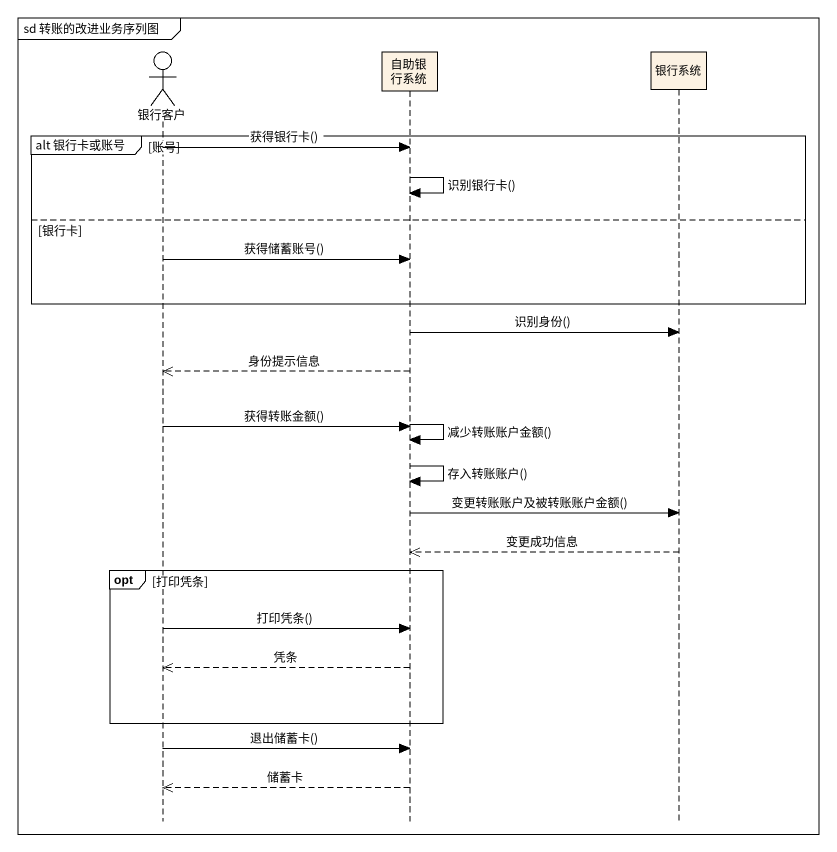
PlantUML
@startuml
mainframe sd 转账的改进业务序列图
hide footbox
actor 银行客户
participant 自助银行系统
participant 银行系统

group alt 银行卡或账号 [账号]
  银行客户 -> 自助银行系统 : 获得银行卡()
  自助银行系统 -> 自助银行系统 : 识别银行卡()
else 银行卡
  银行客户 -> 自助银行系统 : 获得储蓄账号()
end
自助银行系统 -> 银行系统 : 识别身份()
自助银行系统 -->> 银行客户 : 身份提示信息
自助银行系统 -> 自助银行系统 : 减少转账账户金额()
银行客户 -> 自助银行系统 : 获得转账金额()
自助银行系统 -> 自助银行系统 : 存入转账账户()
自助银行系统 -> 银行系统 : 变更转账账户及被转账账户金额()
银行系统 -->> 自助银行系统 : 变更成功信息
opt 打印凭条
  银行客户 -> 自助银行系统 : 打印凭条()
  自助银行系统 -->> 银行客户 : 凭条
end
银行客户 -> 自助银行系统 : 退出储蓄卡()
自助银行系统 -->> 银行客户 : 储蓄卡
@enduml
